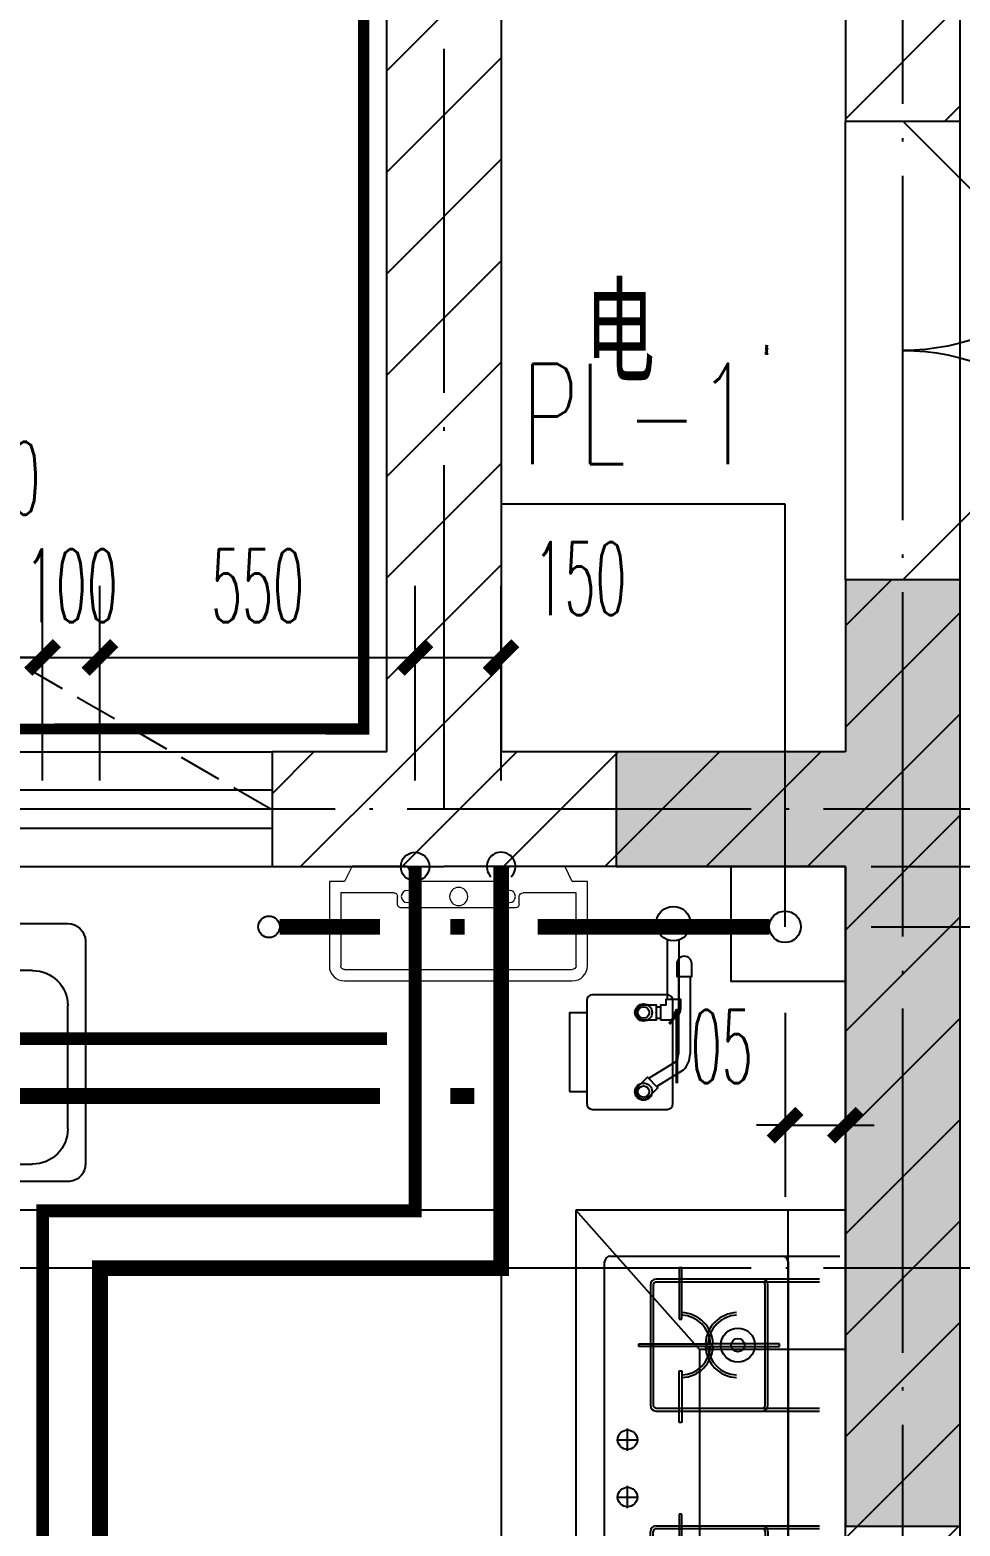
# Model space of a CAD drawing. Extents: x 27938 to 1507990, y 110129 to 923079.
# Drawn here: x 1210841 to 1212464, y 590474 to 593083 of the extents above; entities that cross this region are included whole.
import ezdxf

# ---------------------------------------------------------------- set-up
doc = ezdxf.new("R2010")
doc.units = 0
doc.header["$LTSCALE"] = 1000
doc.header["$MEASUREMENT"] = 0
doc.linetypes.add('DASH', pattern=[0.35, 0.25, -0.1])
doc.linetypes.add('DOTE', pattern=[2.4200000000000004, 2, -0.2, 0.02, -0.2])
for name, color, linetype in [('----建筑底图', 8, 'Continuous'), ('AH-FURNITURE', 1, 'Continuous'), ('COLUMN', 9, 'Continuous'), ('DIM_SYMB', 3, 'Continuous'), ('DIM_餐饮排水', 31, 'Continuous'), ('DOTE', 1, 'Continuous'), ('EQUIP_污水', 7, 'Continuous'), ('IP-bath&kitchen-JOHNSON', 4, 'Continuous'), ('LVTRY', 6, 'Continuous'), ('PIPE-不分区热给水', 5, 'RJ'), ('PIPE-不分区给水', 3, 'J'), ('PIPE-餐饮排水', 41, 'P'), ('PUB_HATCH', 8, 'Continuous'), ('PUB_TEXT', 4, 'Continuous'), ('VPIPE-不分区热给水', 5, 'Continuous'), ('VPIPE-不分区给水', 3, 'Continuous'), ('VPIPE-餐饮排水', 41, 'P'), ('WALL', 9, 'Continuous'), ('WINDOW', 4, 'Continuous'), ('WINDOW_TEXT', 7, 'Continuous'), ('建筑-排气道', 9, 'Continuous')]:
    doc.layers.add(name, color=color, linetype=linetype)
doc.layers.add('S-L主梁线', color=4, linetype='DASH', plot=False)
doc.layers.add('平面-空调预留孔', color=173, linetype='Continuous', lineweight=15)
doc.layers.add('立面-洞口示意', color=152, linetype='Continuous', lineweight=13)
doc.styles.add('_TCH_DIM_T3', font='SIMPLEX.shx', dxfattribs={"width": 0.4941176470588236, "bigfont": 'GBCBIG.shx'})
doc.styles.add('_TCH_WINDOW', font='SIMPLEX.shx', dxfattribs={"width": 0.7, "height": 3.5, "bigfont": 'GBCBIG.shx'})
doc.styles.add('_TWT_SERIAL', font='SIMPLEX', dxfattribs={"width": 0.8, "height": 3.5, "bigfont": 'HZTXT'})
doc.styles.add('DIM_FONT', font='SIMPLEX.shx', dxfattribs={"width": 0.56})
doc.styles.get("Standard").update_dxf_attribs({"font": 'gbenor.shx', "bigfont": 'gbcbig.shx'})
doc.linetypes.add('J', pattern='A,3,-0.2,["J",Standard,S=0.25,R=0,X=-0.1,Y=-0.115],-0.2', length=3.4)
doc.linetypes.add('P', pattern='A,3,-0.2,["P",Standard,S=0.25,R=0,X=-0.1,Y=-0.115],-0.2', length=3.4)
doc.linetypes.add('RJ', pattern='A,3,-0.2,["RJ",Standard,S=0.25,R=0,X=-0.1,Y=-0.115],-0.35', length=3.55)
doc.dimstyles.new('_TWT_ARCH&&50', dxfattribs={"dimtxt": 127.5, "dimasz": 50, "dimexe": 125, "dimexo": 150, "dimgap": 61.25000000000001, "dimtad": 1, "dimdec": 0, "dimzin": 0, "dimdsep": 46, "dimtxsty": '_TCH_DIM_T3', "dimblk": 'ARCHTICK', "dimcen": 0.09, "dimclrt": 7, "dimazin": 2, "dimtfac": 1, "dimtdec": 0, "dimtix": 1, "dimtmove": 2, "dimatfit": 3, "dimfxl": 1, "dimtolj": 1, "dimtzin": 0, "dimarcsym": 0})
pattern_1 = [(45, (0, 89.755675), (-88.38838300365748, 88.3883830036575), [])]

# ---------------------------------------------------------------- blocks, each defined once
blk = doc.blocks.new('rtyg7uyhg')
at = {"layer": 'LVTRY', "color": 0}
for p, q in [((194234.6213208837, 45488.79502889935), (193620.9849572473, 45488.79513816872)), ((193590.3031336021, 45458.1133254503), (193590.3030643982, 45069.47696181395)), ((194265.3030643982, 45069.47684161765), (194265.3031336021, 45458.113205254)), ((193896.3984467548, 45429.87059594441), (193857.5823896687, 45326.26016876537)), ((193925.7802168131, 45440.40881343969), (193940.0533153456, 45432.16822680717)), ((193682.3485790417, 45406.97694542356), (193887.8216881326, 45406.97690883528)), ((193875.2965560293, 45316.03289288385), (193945.6178257855, 45401.45376218002)), ((194111.8940335871, 45406.97686893496), (194173.2576699507, 45406.97685800815)), ((193620.9848935069, 45130.84059271414), (193620.9849317512, 45345.61331998683)), ((194009.6212953876, 45345.61325078298), (194009.6212571432, 45130.84052351015)), ((194050.5303480524, 45130.84051622554), (194050.5303862967, 45345.61324349836)), ((194234.6212953876, 45345.61321071758), (194234.6212571432, 45130.84048344476)), ((193857.5823896687, 45326.26016876537), (193875.2965560293, 45316.03289288385)), ((193948.2576098526, 45069.47689807355), (193682.3485189436, 45069.47694542356)), ((194173.2576098526, 45069.47685800816), (194111.893973489, 45069.47686893508)), ((193620.9848771165, 45038.79513816872), (194234.621240753, 45038.79502889935))]:
    blk.add_line(p, q, dxfattribs=at)
for centre, radius in [((193866.4394935961, 45437.65873082454), 20.45454545454545), ((193989.1667663234, 45437.6587089707), 20.45454545454545), ((194070.9849481416, 45437.65869440146), 20.45454545454545), ((193815.3030944472, 45238.22692174855), 25.56818181818182), ((194137.4621853563, 45238.2268643822), 25.56818181818182)]:
    blk.add_circle(centre, radius, dxfattribs=at)
for centre, radius, start, end in [((193620.9849517839, 45458.11331998683), 30.68181818181818, 89.99998979807194, 179.9999897972382), ((194234.6213154203, 45458.11321071746), 30.68181818181818, 359.9999897972382, 89.99998979807194), ((193915.5529409315, 45422.69466753349), 20.45454545454545, 59.99998980057491, 159.4623117970261), ((193929.8260394641, 45414.45408090108), 20.45454545454545, 320.5376677968172, 59.99998980057491), ((193682.3485681149, 45345.61330905991), 61.36363636363636, 89.99998979807194, 179.9999897972382), ((193948.2576590239, 45345.6132617099), 61.36363636363636, 359.9999897972382, 89.99998979807194), ((194111.8940226603, 45345.61323257144), 61.36363636363636, 89.99998979807194, 179.9999897972382), ((194173.2576590239, 45345.6132216445), 61.36363636363636, 359.9999897972382, 89.99998979807194), ((193682.3485298705, 45130.84058178721), 61.36363636363636, 179.9999897972382, 269.9999897980719), ((193948.2576207797, 45130.8405344372), 61.36363636363636, 269.9999897980719, 359.9999897972382), ((194111.893984416, 45130.84050529861), 61.36363636363636, 179.9999897972382, 269.9999897980719), ((194173.2576207797, 45130.84049437181), 61.36363636363636, 269.9999897980719, 359.9999897972382), ((193620.9848825799, 45069.47695635049), 30.68181818181818, 179.9999897972382, 269.9999897980719), ((194234.6212462163, 45069.47684708112), 30.68181818181818, 269.9999897980719, 359.9999897972382)]:
    blk.add_arc(centre, radius, start, end, dxfattribs=at)
at = {"layer": 'LVTRY', "color": 0, "style": 'DIM_FONT', "width": 0.8, "flags": 9}
for tag in ['XSIZE', 'YSIZE']:
    blk.add_attdef(tag, (193927.8031388824, 45487.7665121054), '', height=0.5, rotation=89.99998979807198, dxfattribs=at)
blk = doc.blocks.new('A$C60D053AF')
at = {"layer": 'AH-FURNITURE', "color": 0}
for p, q in [((192.50000075961, -70.99998518347275), (327.5735938884318, -70.99998518347275)), ((232.5000007597264, -89.99999966996256), (128.2842720070621, -89.99999966996256)), ((192.50000075961, -90.99998518347275), (327.5735938884318, -90.99998518347275)), ((341.7157295121578, -96.85784955974668), (370.0190303710988, -143.1611504186876)), ((355.8578651358839, -82.71571393602062), (384.1611659948248, -129.0190147949615)), ((232.5000007597264, -109.9999996698461), (128.2842720075278, -109.9999996699626)), ((245.0000007597264, -129.4999851834727), (245.0000007597264, -122.4999996698461)), ((265.0000007597264, -129.4999851834727), (265.0000007597264, -122.4999996698461)), ((255.0000007597264, -280.9999851834727), (255.0000007597264, -250.9999851834727)), ((393.0000007597264, -280.9999851834727), (393.0000007597264, -250.9999851834727)), ((255.0000007597264, -280.9999851834727), (393.0000007597264, -280.9999851834727))]:
    blk.add_line(p, q, dxfattribs=at)
for points in [[(170.00000075961, -67.99998518347275, 1), (170.00000075961, -93.99998518358916), (192.50000075961, -93.99998518347275), (192.50000075961, -67.99998518347275)], [(234.0000007597264, -250.9999851834727), (414.0000007597264, -250.9999851834727, 0.4142135623730951), (424.0000007597264, -240.9999851834727), (424.0000007597264, -110.9999851834727, 0.4142135623730951), (414.0000007597264, -100.9999851834727), (234.0000007597264, -100.9999851834727, 0.4142135623730951), (224.0000007597264, -110.9999851834727), (224.0000007597264, -240.9999851834727, 0.4142135623730951)], [(268.0000007597264, -122.4999996698461), (268.0000007597264, -106.9999996698461, 0.4142135623724265), (248.0000007597264, -86.99999966984615), (232.5000007597264, -86.99999966984615), (232.50000075961, -112.9999996698461), (242.0000007597264, -112.9999996698461), (242.0000007597264, -122.4999996698461)], [(242.0000007597264, -151.9999851834727, 1), (268.0000007597264, -151.9999851834727), (268.0000007597264, -129.4999851834727), (242.0000007597264, -129.4999851834727)], [(383.8076126043452, -161.1923733388539, 1), (402.192388915224, -142.8075970279751), (386.2824863384012, -126.8976944513852), (367.8977100276388, -145.282470762264)]]:
    blk.add_lwpolyline(points, format="xyb", close=True, dxfattribs=at)
for centre, radius in [((100.0000007598428, -99.99999967066105), 30), ((255.0000007597264, -151.9999851834727), 15), ((255.0000007597264, -151.9999851834727), 10), ((393.0000007597264, -151.9999851834727), 15), ((393.0000007597264, -151.9999851834727), 10)]:
    blk.add_circle(centre, radius, dxfattribs=at)
for radius in [40, 20]:
    blk.add_arc((327.5735938884318, -110.9999851834727), radius, 45, 90, dxfattribs=at)
blk = doc.blocks.new('A-Kitchen-7')
at = {"layer": 'LVTRY', "color": 0}
for p, q in [((-518.6581278588565, 779.725278688129), (-7.244008776673581, 834.3051076843403)), ((-7.244008776673581, 834.3051076843403), (-3.585880917788018, 810.5855355854728)), ((-3.585880917788018, 810.5855355854728), (-515, 756.005706589378)), ((-29.12075551546877, 766.9560861630598), (-35.20590834700852, 806.4126680237241)), ((-515, 756.005706589378), (-518.6581278588565, 779.725278688129)), ((515, 756.005706589378), (-515, 756.005706589378)), ((-515, 756.005706589378), (-515, 40)), ((-485.6368437646597, 760.5342107040924), (-484.9384396369278, 756.005706589378)), ((-29.12075551543967, 766.9560861630598), (-112.0975807690556, 756.005706589378)), ((515, 780), (-5.820766091346741e-11, 780)), ((0, 756.005706589378), (-5.820766091346741e-11, 780)), ((515, 756.005706589378), (515, 780)), ((515, 40), (515, 756.005706589378)), ((-515, 40), (515, 40))]:
    blk.add_line(p, q, dxfattribs=at)
blk.add_lwpolyline([(-468.9430810984049, 40), (-468.9430810984049, 0), (468.9430810984049, 0), (468.9430810984632, 40)], close=True, dxfattribs=at)
blk = doc.blocks.new('*U41')
h = blk.add_hatch(color=0)
h.set_gradient(color1=(0, 0, 255), rotation=180, tint=1)
h.paths.add_polyline_path([(3.524958103184869e-15, -2.819966482547906e-15), (-6.350000000000009, -6.349999999999992), (-6.350000000000001, -2.159000000000014), (-15, -2.158999999999999), (-14.99999999999999, 2.159000000000044), (-6.349999999999993, 2.159000000000029), (-6.349999999999985, 6.350000000000009)])
at = {"color": 0, "linetype": 'Continuous'}
blk.add_lwpolyline([(3.524958103184869e-15, -2.819966482547906e-15), (-6.350000000000009, -6.349999999999992), (-6.350000000000001, -2.159000000000014), (-15, -2.158999999999999), (-14.99999999999999, 2.159000000000044), (-6.349999999999993, 2.159000000000029), (-6.349999999999985, 6.350000000000009)], close=True, dxfattribs=at)
blk = doc.blocks.new('sgrsefv')
at = {"layer": 'PUB_HATCH'}
blk.add_hatch(color=0, dxfattribs=at).paths.add_polyline_path([(1112933.294422049, 840916.328306399), (1112933.294422049, 840646.328306399), (1113073.294422049, 840646.328306399), (1113073.294422049, 840661.328306399), (1112968.294422049, 840661.328306399), (1112948.294422049, 840681.328306399), (1112948.294422049, 840881.328306399), (1112968.294422049, 840901.328306399), (1113288.294422049, 840901.328306399), (1113308.294422049, 840881.328306399), (1113308.294422049, 840681.328306399), (1113288.294422049, 840661.328306399), (1113183.294422049, 840661.328306399), (1113183.294422049, 840646.328306399), (1113323.294422049, 840646.328306399), (1113323.294422049, 840916.328306399)])
at = {"layer": 'LVTRY', "color": 0}
for p, q in [((1113073.294422049, 840661.328306399), (1113073.294422049, 840646.328306399)), ((1113183.294422049, 840661.328306399), (1113183.294422049, 840646.328306399))]:
    blk.add_line(p, q, dxfattribs=at)
for points in [[(1112918.294422049, 840931.328306399), (1113338.294422049, 840931.328306399), (1113338.294422049, 840631.328306399), (1112918.294422049, 840631.328306399)], [(1112933.294422049, 840916.328306399), (1113323.294422049, 840916.328306399), (1113323.294422049, 840646.328306399), (1112933.294422049, 840646.328306399)], [(1113288.294422049, 840661.328306399), (1112968.294422049, 840661.328306399), (1112948.294422049, 840681.328306399), (1112948.294422049, 840881.328306399), (1112968.294422049, 840901.328306399), (1113288.294422049, 840901.328306399), (1113308.294422049, 840881.328306399), (1113308.294422049, 840681.328306399), (1113288.294422049, 840661.328306399)]]:
    blk.add_lwpolyline(points, close=True, dxfattribs=at)
at = {"layer": '立面-洞口示意', "color": 0}
blk.add_lwpolyline([(1112918.294422049, 840931.328306399), (1113181.846359163, 840837.3789231421), (1113338.294422049, 840631.328306399)], dxfattribs=at)
at = {"layer": '建筑-排气道', "color": 8, "xscale": -5, "yscale": 5, "zscale": 5, "rotation": 270}
blk.add_blockref('*U41', (1113118.391369574, 840599.0160356248), dxfattribs=at)
blk = doc.blocks.new('FRSDFDGDGDRGDR')
at = {"layer": '平面-空调预留孔', "color": 0}
for p, q in [((699612.3179923807, 775043.9561356568), (699612.3179923807, 775441.1561356868)), ((699618.9179923869, 775447.756135683), (699746.3179923192, 775447.756135683)), ((699746.3179923192, 775447.756135683), (699746.3179923192, 775355.3561357355)), ((699719.9179922946, 775342.156135743), (699719.9179922946, 775142.9561356006)), ((699726.5179923008, 775348.7561357393), (699739.7179923131, 775348.7561357393)), ((699726.5179923008, 775136.3561356043), (699739.7179923131, 775136.3561356043)), ((699746.3179923192, 775129.7561356081), (699746.3179923192, 775037.3561356605)), ((699746.3179923192, 775037.3561356605), (699618.9179923869, 775037.3561356605))]:
    blk.add_line(p, q, dxfattribs=at)
blk.add_lwpolyline([(699766.1179923377, 775166.7161355871), (699792.5179923623, 775153.5161355946), (699792.5179923623, 775057.1561356493), (699766.1179923377, 775043.9561356568), (699766.1179923377, 775017.5561356718), (699618.9179923869, 775017.5561356718, -0.4142135623730951), (699592.5179923623, 775043.9561356568), (699592.5179923623, 775441.1561356868, -0.4142135623730951), (699618.9179923869, 775467.5561356718), (699766.1179923377, 775467.5561356718), (699766.1179923377, 775441.1561356868), (699792.5179923623, 775427.9561356943), (699792.5179923623, 775331.596135749), (699766.1179923377, 775318.3961357565)], format="xyb", close=True, dxfattribs=at)
for centre, radius in [((699739.7179923131, 775331.596135749), 10.55999999400228), ((699739.7179923131, 775243.1561357992), 15.83999999100342), ((699739.7179923131, 775153.5161355946), 10.55999999400228)]:
    blk.add_circle(centre, radius, dxfattribs=at)
for centre, radius, start, end in [((699618.917992382, 775441.1561356819), 6.600000001199078, 89.99999995997936, 179.9999999533093), ((699726.5179922959, 775342.1561357381), 6.600000001199078, 89.99999995997936, 179.9999999533093), ((699739.717992318, 775355.3561357405), 6.600000001206354, 269.9999999599793, 359.9999999533093), ((699726.5179922959, 775142.9561356056), 6.600000001199078, 180.0000000400206, 270.0000000533608), ((699739.717992318, 775129.7561356032), 6.600000001206354, 4.002063966804346e-08, 90.00000005336085), ((699618.917992382, 775043.9561356618), 6.600000001199078, 180.0000000400206, 270.0000000533608)]:
    blk.add_arc(centre, radius, start, end, dxfattribs=at)
blk = doc.blocks.new('GDGDRGDRGRD')
at = {"layer": 'LVTRY', "color": 0}
for p, q in [((430080.5498987493, 371515.3769317719), (429864.6097976839, 371758.3326651105)), ((430334.8192843065, 371758.3326651105), (429864.6097976839, 371758.3326651105)), ((429864.6097976839, 371758.3326651105), (429864.6097976839, 370858.3326651105)), ((430234.8192843063, 370858.3326651105), (430234.8192843063, 371758.3326651105)), ((429924.8192843065, 371678.3326651105), (430324.8192843065, 371678.3326651106)), ((429914.8192843065, 370948.3326651105), (429914.8192843065, 371668.3326651105)), ((430045.069284306, 371658.3326651107), (430045.069284306, 371568.3326651106)), ((430049.569284306, 371658.3326651107), (430045.069284306, 371658.3326651107)), ((430049.569284306, 371568.3326651106), (430049.569284306, 371658.3326651107)), ((430234.8192843063, 371668.3326651106), (430234.819284306, 370948.3326651105)), ((429994.8192843065, 371628.3326651106), (429994.8192843065, 371418.3326651106)), ((429999.8192843065, 371628.3326651106), (429999.8192843065, 371418.3326651106)), ((430289.8192843065, 371638.3326651107), (430004.8192843065, 371638.3326651106)), ((430289.8192843065, 371633.3326651107), (430004.8192843065, 371633.3326651106)), ((430194.8192843063, 371418.3326651106), (430194.8192843063, 371628.3326651107)), ((430199.8192843063, 371418.3326651106), (430199.8192843063, 371628.3326651107)), ((430045.069284306, 371568.3326651106), (430049.569284306, 371568.3326651106)), ((429974.8192843067, 371525.5826651108), (430102.3192843067, 371525.5826651108)), ((429974.8192843067, 371521.0826651108), (429974.8192843067, 371525.5826651108)), ((430102.3192843067, 371521.0826651108), (429974.8192843067, 371521.0826651108)), ((430219.819284306, 371525.5826651108), (430092.319284306, 371525.5826651108)), ((430092.319284306, 371525.5826651108), (430092.319284306, 371521.0826651108)), ((430092.319284306, 371521.0826651108), (430219.819284306, 371521.0826651108)), ((430102.3192843067, 371525.5826651108), (430102.3192843067, 371521.0826651108)), ((430219.819284306, 371521.0826651108), (430219.819284306, 371525.5826651108)), ((430334.8192843065, 371515.3769317719), (430080.5498987493, 371515.3769317719)), ((430080.5498987493, 371515.3769317719), (430080.5498987493, 371100.2783888946)), ((430234.8192843063, 371100.2783888946), (430234.8192843063, 371515.3769317719)), ((430045.069284306, 371388.3326651105), (430045.069284306, 371478.3326651106)), ((430045.069284306, 371478.3326651106), (430049.569284306, 371478.3326651106)), ((430049.569284306, 371478.3326651106), (430049.569284306, 371388.3326651105)), ((430004.8192843065, 371413.3326651106), (430289.8192843065, 371413.3326651106)), ((430004.8192843065, 371408.3326651106), (430289.8192843065, 371408.3326651106)), ((430049.569284306, 371388.3326651105), (430045.069284306, 371388.3326651105)), ((429954.8192843065, 371338.9358614974), (429954.8192843065, 371377.7294687249)), ((429935.4224806934, 371358.3326651105), (429974.2160879209, 371358.3326651105)), ((429935.4224806934, 371258.3326651105), (429974.2160879209, 371258.3326651105)), ((429954.8192843065, 371238.9358614974), (429954.8192843065, 371277.7294687249)), ((430004.8192843065, 371208.3326651105), (430289.8192843065, 371208.3326651105)), ((430045.069284306, 371228.3326651105), (430045.069284306, 371138.3326651105)), ((430049.569284306, 371228.3326651105), (430045.069284306, 371228.3326651105)), ((430049.569284306, 371138.3326651105), (430049.569284306, 371228.3326651105)), ((429994.8192843065, 370988.3326651105), (429994.8192843065, 371198.3326651105)), ((429999.8192843065, 370988.3326651105), (429999.8192843065, 371198.3326651105)), ((430004.8192843065, 371203.3326651105), (430289.8192843065, 371203.3326651105)), ((430194.8192843063, 371198.3326651105), (430194.8192843063, 370988.3326651104)), ((430199.8192843063, 371198.3326651105), (430199.8192843063, 370988.3326651104)), ((430045.069284306, 371138.3326651105), (430049.569284306, 371138.3326651105)), ((429864.6097976839, 370858.3326651105), (430080.5498987493, 371100.2783888946)), ((430080.5498987493, 371100.2783888946), (430334.8192843065, 371100.2783888946)), ((430102.3192843067, 371095.5826651102), (429974.8192843067, 371095.5826651102)), ((429974.8192843067, 371095.5826651102), (429974.8192843067, 371091.0826651102)), ((429974.8192843067, 371091.0826651102), (430102.3192843067, 371091.0826651102)), ((430092.319284306, 371091.0826651102), (430092.319284306, 371095.5826651102)), ((430092.319284306, 371095.5826651102), (430219.819284306, 371095.5826651102)), ((430219.819284306, 371091.0826651102), (430092.319284306, 371091.0826651102)), ((430102.3192843067, 371091.0826651102), (430102.3192843067, 371095.5826651102)), ((430219.819284306, 371095.5826651102), (430219.819284306, 371091.0826651102)), ((430045.069284306, 370958.3326651105), (430045.069284306, 371048.3326651105)), ((430045.069284306, 371048.3326651105), (430049.569284306, 371048.3326651105)), ((430049.569284306, 371048.3326651105), (430049.569284306, 370958.3326651105)), ((430289.8192843065, 370983.3326651104), (430004.8192843065, 370983.3326651105)), ((430289.8192843065, 370978.3326651104), (430004.8192843065, 370978.3326651105)), ((430049.569284306, 370958.3326651105), (430045.069284306, 370958.3326651105)), ((430324.8192843063, 370938.3326651105), (429924.8192843065, 370938.3326651105)), ((429864.6097976839, 370858.3326651105), (430334.8192843065, 370858.3326651105))]:
    blk.add_line(p, q, dxfattribs=at)
blk.add_lwpolyline([(429608.8200653884, 370758.3318186465), (429734.819284306, 370758.3318186465), (429734.8192843065, 371758.3324083135), (427634.8193110233, 371758.3326651104)], dxfattribs=at)
for centre, radius in [((430147.3192843065, 371523.3326651106), 29.7), ((430147.3192843065, 371523.3326651106), 11.7), ((429954.8192843065, 371358.3326651105), 16.99680361435897), ((429954.8192843065, 371258.3326651105), 16.99680361435897), ((430147.3192843065, 371093.3326651105), 29.7), ((430147.3192843065, 371093.3326651105), 11.7)]:
    blk.add_circle(centre, radius, dxfattribs=at)
for centre, radius, start, end in [((429924.8192843065, 371668.3326651105), 10, 90, 180), ((430224.8192843063, 371668.3326651106), 10, 0, 90), ((430004.8192843065, 371628.3326651106), 10, 90, 180), ((430004.8192843065, 371628.3326651106), 5, 90, 180), ((430189.8192843063, 371628.3326651107), 10, 0, 90), ((430189.8192843063, 371628.3326651107), 5, 0, 90), ((430047.3192843063, 371523.3326651106), 56.7, 2.274239184178576, 87.72576081585424), ((430047.3192843063, 371523.3326651106), 52.2, 2.470411041650347, 87.52958895835897), ((430147.3192843065, 371523.3326651106), 56.7, 92.27423918414576, 177.7257608158206), ((430147.3192843065, 371523.3326651106), 52.2, 92.47041104164106, 177.5295889583496), ((430047.3192843063, 371523.3326651106), 56.7, 272.2742391841458, 357.7257608158206), ((430047.3192843063, 371523.3326651106), 52.2, 272.4704110416411, 357.5295889583505), ((430147.3192843065, 371523.3326651106), 56.7, 182.2742391841786, 267.7257608158542), ((430147.3192843065, 371523.3326651106), 52.2, 182.4704110416495, 267.5295889583589), ((430004.8192843065, 371418.3326651106), 10, 180, 270), ((430004.8192843065, 371418.3326651106), 5, 180, 270), ((430189.8192843063, 371418.3326651106), 5, 270, 0), ((430189.8192843063, 371418.3326651106), 10, 270, 0), ((430004.8192843065, 371198.3326651105), 10, 90, 180), ((430189.8192843063, 371198.3326651105), 10, 0, 90), ((430004.8192843065, 371198.3326651105), 5, 90, 180), ((430189.8192843063, 371198.3326651105), 5, 0, 90), ((430047.3192843063, 371093.3326651105), 56.7, 2.274239184178576, 87.72576081585424), ((430047.3192843063, 371093.3326651105), 52.2, 2.470411041650347, 87.52958895835897), ((430147.3192843065, 371093.3326651105), 56.7, 92.27423918414576, 177.7257608158206), ((430147.3192843065, 371093.3326651105), 52.2, 92.47041104164106, 177.5295889583496), ((430047.3192843063, 371093.3326651105), 56.7, 272.2742391841458, 357.7257608158206), ((430047.3192843063, 371093.3326651105), 52.2, 272.4704110416411, 357.5295889583505), ((430147.3192843065, 371093.3326651105), 56.7, 182.2742391841786, 267.7257608158542), ((430147.3192843065, 371093.3326651105), 52.2, 182.4704110416495, 267.5295889583589), ((430004.8192843065, 370988.3326651105), 10, 180, 270), ((430004.8192843065, 370988.3326651105), 5, 180, 270), ((430189.8192843063, 370988.3326651104), 5, 270, 0), ((430189.8192843063, 370988.3326651104), 10, 270, 0), ((429924.8192843065, 370948.3326651105), 10, 180, 270), ((430224.819284306, 370948.3326651105), 10, 270, 0)]:
    blk.add_arc(centre, radius, start, end, dxfattribs=at)
at = {"color": 8, "xscale": -1, "rotation": 270}
blk.add_blockref('FRSDFDGDGDRGDR', (-345582.7355588751, -327434.1861710575), dxfattribs=at)
at = {"color": 8}
for name, p, rotation in [('A$C60D053AF', (430134.8190180612, 372358.3312170932), 270), ('sgrsefv', (1543253.11384424, 1211089.928272285), 180)]:
    blk.add_blockref(name, p, dxfattribs=dict(at, rotation=rotation))
at = {"color": 8, "xscale": -1}
blk.add_blockref('rtyg7uyhg', (622599.6224451121, 326769.5373516738), dxfattribs=at)
at = {"layer": 'LVTRY', "color": 8, "extrusion": (0, 0, -1), "xscale": -0.7999999999883585, "yscale": 0.7999999999883585, "zscale": -0.7999999999883585}
blk.add_blockref('A-Kitchen-7', (-429196.8200653944, 370158.6015610829), dxfattribs=at)
blk = doc.blocks.new('GFDGFSDFGD')
at = {"layer": 'PUB_HATCH'}
blk.add_hatch(color=256, dxfattribs=at).paths.add_polyline_path([(431616.5784086126, 374623.7242225614), (431616.5784086351, 373473.7248242751), (431816.5784082889, 373473.7248242749), (431816.5784085724, 375123.7248243011), (431616.5784088663, 375123.7248243011), (431616.5784092962, 374823.7242225614), (431216.5784092962, 374823.7242225614), (431216.5784092962, 374623.7242225614)])
at = {"layer": 'COLUMN', "color": 6}
for p, q in [((431816.5784085724, 375123.7248243011), (431616.5784088663, 375123.7248243011)), ((431616.5784088663, 375123.7248243011), (431616.5784092962, 374823.7242225614)), ((431816.5784082889, 373473.7248242749), (431816.5784085724, 375123.7248243011)), ((431616.5784092962, 374823.7242225614), (431216.5784092962, 374823.7242225614)), ((431216.5784092962, 374823.7242225614), (431216.5784092962, 374623.7242225614)), ((431216.5784092962, 374623.7242225614), (431616.5784086126, 374623.7242225614)), ((431616.5784086126, 374623.7242225614), (431616.5784086351, 373473.7248242751)), ((431616.5784086351, 373473.7248242751), (431816.5784082889, 373473.7248242749))]:
    blk.add_line(p, q, dxfattribs=at)
blk = doc.blocks.new('$WINLIB2D$00000001')
at = {"color": 0}
for points in [[(-0.4999999999999964, 0.5000000000000142), (-0.4999999999999964, -0.4999999999999858)], [(-0.4999999999999964, 0.5000000000000142), (0.5000000000000036, 0.5000000000000142)], [(0.5000000000000036, -0.4999999999999858), (0.5000000000000036, 0.5000000000000142)], [(0.5000000000000036, 0.1666666666666714), (-0.4999999999999964, 0.1666666666666714)], [(0.5000000000000036, -0.1666666666666572), (-0.4999999999999964, -0.1666666666666572)], [(-0.4999999999999964, -0.4999999999999858), (0.5000000000000036, -0.4999999999999858)]]:
    blk.add_lwpolyline(points, dxfattribs=at)
blk = doc.blocks.new('$DorLib2D$00000116')
at = {"color": 0}
for p, q in [((-0.4999999999999929, 7.105427357601002e-15), (-0.146446609406766, 0.353553390593234)), ((0.5000000000000071, 7.105427357601002e-15), (0.1464466094067731, 0.353553390593234))]:
    blk.add_line(p, q, dxfattribs=at)
for centre, radius, start, end in [((-0.4999999999984652, 4.831690603168681e-13), 0.4999999999984674, 0, 45), ((0.4999999999977511, 9.059419880941277e-13), 0.4999999999976598, 135, 180)]:
    blk.add_arc(centre, radius, start, end, dxfattribs=at)
blk = doc.blocks.new('A$C149A4CC3')
at = {"layer": 'PUB_HATCH'}
h = blk.add_hatch(dxfattribs=at)
h.set_pattern_fill('普通砖', color=256, scale=50, style=0)
h.set_pattern_definition(pattern_1)
h.paths.add_polyline_path([(-14699.99898386943, -14776.75101450043), (-14599.99898389608, -14710.08434782466), (-14599.99898514828, -13260.08434790958), (-14799.99898532101, -13060.0843479096), (-14799.99898389609, -14710.0843478351)])
h = blk.add_hatch(dxfattribs=at)
h.set_pattern_fill('普通砖', color=256, scale=50, style=0)
h.set_pattern_definition(pattern_1)
h.paths.add_polyline_path([(-13999.99999967568, -13260.08434790958), (-13999.99999973521, -13610.08343907446), (-13799.99999973522, -13610.08343910848), (-13799.99999967569, -13260.08434790961), (-13899.99999967001, -13193.41768124293)])
h = blk.add_hatch(dxfattribs=at)
h.set_pattern_fill('普通砖', color=256, scale=50, style=0)
h.set_pattern_definition(pattern_1)
h.paths.add_polyline_path([(-13799.99999993935, -14810.08434772394), (-13799.9999998713, -14410.08343910848), (-13999.9999998713, -14410.08343907446), (-13999.99999992233, -14710.08434772378), (-13933.33333327268, -14810.08434772384)])
h = blk.add_hatch(dxfattribs=at)
h.set_pattern_fill('普通砖', color=256, scale=50, style=0)
h.set_pattern_definition(pattern_1)
h.paths.add_polyline_path([(-14799.99898389609, -14710.0843478351), (-14999.99898376979, -14710.0843478223), (-14999.99898378259, -14910.08434782229), (-14699.99898381613, -14910.0843478415), (-14699.99898386169, -14776.75101450042)])
h = blk.add_hatch(dxfattribs=at)
h.set_pattern_fill('普通砖', color=256, scale=50, style=0)
h.set_pattern_definition(pattern_1)
h.paths.add_polyline_path([(-13933.33333327268, -14810.08434772384), (-13999.99999992233, -14710.08434772378), (-14599.99898389608, -14710.08434782466), (-14699.99898386943, -14776.75101450042), (-14699.99898379291, -14910.0843478415), (-13999.99999995636, -14910.0843477238)])
h = blk.add_hatch(dxfattribs=at)
h.set_pattern_fill('普通砖', color=256, scale=50, style=0)
h.set_pattern_definition(pattern_1)
h.paths.add_polyline_path([(-13933.33333368097, -17210.08431370178), (-13800.00000034762, -17210.08430394328), (-13799.99999993935, -14810.08434772394), (-13933.33333327268, -14810.08434772384), (-13999.99999995636, -14910.0843477238), (-14000.0000003306, -17110.084318581)])
at = {"color": 8, "linetype": 'DASH', "ltscale": 0.8, "const_width": 20}
blk.add_lwpolyline([(-14839.99898536177, -13020.08434792334), (-14839.99898393685, -14670.08434783138), (-16940.00000092911, -14670.08434769692), (-16940.00000091607, -15470.08435546752), (-18640.00000035611, -15470.08435546275), (-18640.00000048906, -16470.08435553045), (-20160.00000045518, -16470.08435557876), (-20160.00000047975, -15470.08435566269), (-23339.99999742268, -15470.08435546857), (-23339.99999803479, -16470.08435543819), (-25139.99999982852, -16470.08435532777), (-25139.9999996688, -24650.08435557463), (-22160.00000056915, -24650.08435531799), (-22160.0000005943, -24050.08434774348), (-15839.99961122498, -24050.08434784733), (-15839.98793711653, -25250.09283952595), (-15090.00000029581, -25250.08478523022), (-15090.0000002716, -25850.08435492183), (-9908.973917921423, -25850.08435449965)], dxfattribs=at)
at = {"layer": 'DOTE', "color": 169, "linetype": 'DOTE', "ltscale": 0.3}
for p, q in [((-13900.00000027986, -17209.81408771127), (-13900.00000027998, -11458.04734790955)), ((-14700.00000027986, -14810.08434770699), (-14700.00000027998, -13160.08434790961)), ((25039.89799962282, -14810.08434770699), (-25818.76699962281, -14810.08434770699)), ((25039.89799962282, -15610.08435363509), (-25818.76699962281, -15610.08435363503))]:
    blk.add_line(p, q, dxfattribs=at)
at = {"layer": 'IP-bath&kitchen-JOHNSON', "color": 8}
blk.add_lwpolyline([(-14200.00028571649, -14910.08375284419), (-14200.00028571056, -15110.08375292056), (-14000.00028570218, -15110.08375292056)], dxfattribs=at)
at = {"layer": 'WALL', "color": 8}
for p, q in [((-14799.99898389609, -14710.0843478351), (-14799.99898532101, -13060.0843479096)), ((-14599.99898389608, -14710.08434782466), (-14599.99898514828, -13260.08434790958)), ((-13999.99999967568, -13260.08434790958), (-13999.99999973521, -13610.08343907446)), ((-13799.99999973522, -13610.08343910848), (-13799.99999967569, -13260.08434790961)), ((-13999.99999973521, -13610.08343907446), (-13799.99999973522, -13610.08343910848)), ((-13799.9999998713, -14410.08343910848), (-13999.9999998713, -14410.08343907446)), ((-13999.9999998713, -14410.08343907446), (-13999.99999992233, -14710.08434772378)), ((-13799.99999993935, -14810.08434772394), (-13799.9999998713, -14410.08343910848)), ((-14799.99898389609, -14710.0843478351), (-14999.99898376979, -14710.0843478223)), ((-14999.99898376979, -14710.0843478223), (-14999.99898378259, -14910.08434782229)), ((-13999.99999992233, -14710.08434772378), (-14599.99898389608, -14710.08434782466)), ((-13800.00000034762, -17210.08430394328), (-13799.99999993935, -14810.08434772394)), ((-14999.99898378259, -14910.08434782229), (-14699.99898381613, -14910.0843478415)), ((-13999.99999995636, -14910.0843477238), (-14699.99898379291, -14910.0843478415)), ((-14000.0000003306, -17110.084318581), (-13999.99999995636, -14910.0843477238))]:
    blk.add_line(p, q, dxfattribs=at)
at = {"layer": 'WINDOW', "color": 8}
for p, q in [((-13999.9999998713, -14410.08343907447), (-13999.99999973522, -13610.08343907447)), ((-13799.9999998713, -14410.08343910849), (-13799.99999973522, -13610.08343910849))]:
    blk.add_line(p, q, dxfattribs=at)
at = {"layer": 'WINDOW', "color": 8, "linetype": 'DASH', "ltscale": 0.3}
blk.add_lwpolyline([(-15001.85220899817, -14810.0843477805), (-15521.46764069831, -14510.08415361476, 0.1316523369510079), (-15601.85220894858, -14810.08382542705)], format="xyb", dxfattribs=at)
at = {"color": 8}
for name, p in [('GFDGFSDFGD', (-445616.5786988664, -389533.8091794208)), ('GDGDRGDRGRD', (-444334.8214379834, -387267.8157525597))]:
    blk.add_blockref(name, p, dxfattribs=at)
at = {"layer": 'WINDOW', "color": 8}
ref = blk.add_blockref('$DorLib2D$00000116', (-13899.99999980326, -14010.08343909148), dxfattribs=dict(at, xscale=800, yscale=-800, zscale=800, rotation=89.99999999025357))
ref.add_attrib('A', 'BFM0818', (-14135.37499913302, -14016.73343929426), dxfattribs={"layer": 'WINDOW_TEXT', "color": 8, "ltscale": 0.5, "height": 4.25, "rotation": 89.99999999025357, "style": '_TCH_WINDOW', "width": 0.4941176470588236})
ref = blk.add_blockref('$WINLIB2D$00000001', (-15599.9989837762, -14810.08434778388), dxfattribs=dict(at, xscale=-1200, yscale=200, zscale=-1200, rotation=179.9999999963314))
ref.add_attrib('A', 'C1214', (-15567.56292420148, -14574.70987000469), dxfattribs={"layer": 'WINDOW_TEXT', "color": 8, "ltscale": 0.5, "height": 4.25, "rotation": 359.9999999963314, "style": '_TCH_WINDOW', "width": 0.4941176470588236})
at = {"layer": 'PUB_TEXT', "color": 8}
blk.add_text('电', height=168.7943262411347, dxfattribs=at).set_placement((-14453.75423317868, -14065.32142667705))
blk = doc.blocks.new('A$C63B2058D')
at = {"layer": 'S-L主梁线', "color": 0, "linetype": 'ByBlock', "lineweight": 18}
for p, q in [((-1150.317821173405, 7749.882549357659), (-1150.135223389661, 6100.000730955915)), ((-1150.135223389661, 6100.000730955915), (-2650.084361576242, 6100.000377405144))]:
    blk.add_line(p, q, dxfattribs=at)
at = {"layer": 'S-L主梁线', "color": 0, "linetype": 'DASH', "lineweight": 18}
for p, q in [((-950.1352221535053, 6100.000628887268), (-950.2956881859573, 7549.908640111913)), ((-349.9999390458106, 7549.986947397876), (-349.9999904357246, 6349.999985824921)), ((-749.9999269745313, 6100.000377405086), (-950.1352221535053, 6100.000628887268)), ((-2650.084411003161, 5900.000377405086), (-749.9999947268516, 5900.000825271243))]:
    blk.add_line(p, q, dxfattribs=at)
blk = doc.blocks.new('_ArchTick')
at = {"color": 0, "linetype": 'ByBlock', "const_width": 0.4}
blk.add_lwpolyline([(-0.5, -0.5), (0.5, 0.5)], dxfattribs=at)
blk = doc.blocks.new('*D428')
at = {"layer": 'Defpoints', "color": 0}
for p in [(1211663.125841206, 591988.6840000001), (1211513.125841206, 591623.9756636901), (1211663.125841206, 591623.9756636901)]:
    blk.add_point(p, dxfattribs=at)
at = {"layer": 'DIM_SYMB', "color": 0, "lineweight": -2}
for p, q in [((1211513.125841206, 591773.9756636901), (1211513.125841206, 592113.6840000001)), ((1211663.125841206, 591773.9756636901), (1211663.125841206, 592113.6840000001)), ((1211513.125841206, 591988.6840000001), (1211663.125841206, 591988.6840000001))]:
    blk.add_line(p, q, dxfattribs=at)
at = {"layer": 'DIM_SYMB', "color": 0, "lineweight": -2, "xscale": 50, "yscale": 50, "zscale": 50, "rotation": 180}
blk.add_blockref('_ArchTick', (1211513.125841206, 591988.6840000001), dxfattribs=at)
at = {"layer": 'DIM_SYMB', "color": 0, "lineweight": -2, "xscale": 50, "yscale": 50, "zscale": 50}
blk.add_blockref('_ArchTick', (1211663.125841206, 591988.6840000001), dxfattribs=at)
at = {"layer": 'DIM_SYMB', "color": 7, "insert": (1211800.625841206, 592126.1840000001), "char_height": 127.5, "attachment_point": 5, "style": '_TCH_DIM_T3'}
blk.add_mtext('\\A1;150', dxfattribs=at)
blk = doc.blocks.new('*D429')
at = {"layer": 'Defpoints', "color": 0}
for p in [(1211513.125841206, 591988.6840000001), (1210963.607509463, 591623.9756636901), (1211513.125841206, 591623.9756636901)]:
    blk.add_point(p, dxfattribs=at)
at = {"layer": 'DIM_SYMB', "color": 0, "lineweight": -2}
for p, q in [((1210963.607509463, 591773.9756636901), (1210963.607509463, 592113.6840000001)), ((1211513.125841206, 591773.9756636901), (1211513.125841206, 592113.6840000001)), ((1210963.607509463, 591988.6840000001), (1211513.125841206, 591988.6840000001))]:
    blk.add_line(p, q, dxfattribs=at)
at = {"layer": 'DIM_SYMB', "color": 0, "lineweight": -2, "xscale": 50, "yscale": 50, "zscale": 50, "rotation": 180}
blk.add_blockref('_ArchTick', (1210963.607509463, 591988.6840000001), dxfattribs=at)
at = {"layer": 'DIM_SYMB', "color": 0, "lineweight": -2, "xscale": 50, "yscale": 50, "zscale": 50}
blk.add_blockref('_ArchTick', (1211513.125841206, 591988.6840000001), dxfattribs=at)
at = {"layer": 'DIM_SYMB', "color": 7, "insert": (1211238.366675334, 592113.6840000001), "char_height": 127.5, "attachment_point": 5, "style": '_TCH_DIM_T3'}
blk.add_mtext('\\A1;550', dxfattribs=at)
blk = doc.blocks.new('*D430')
at = {"layer": 'Defpoints', "color": 0}
for p in [(1210963.607509463, 591988.6840000001), (1210863.607528424, 591623.9756636901), (1210963.607509463, 591623.9756636901)]:
    blk.add_point(p, dxfattribs=at)
at = {"layer": 'DIM_SYMB', "color": 0, "lineweight": -2}
for p, q in [((1210863.607528424, 591773.9756636901), (1210863.607528424, 592113.6840000001)), ((1210963.607509463, 591773.9756636901), (1210963.607509463, 592113.6840000001)), ((1210863.607528424, 591988.6840000001), (1210813.607528424, 591988.6840000001)), ((1210863.607528424, 591988.6840000001), (1210963.607509463, 591988.6840000001)), ((1210963.607509463, 591988.6840000001), (1211013.607509463, 591988.6840000001))]:
    blk.add_line(p, q, dxfattribs=at)
at = {"layer": 'DIM_SYMB', "color": 0, "lineweight": -2, "xscale": 50, "yscale": 50, "zscale": 50}
blk.add_blockref('_ArchTick', (1210863.607528424, 591988.6840000001), dxfattribs=at)
at = {"layer": 'DIM_SYMB', "color": 0, "lineweight": -2, "xscale": 50, "yscale": 50, "zscale": 50, "rotation": 180}
blk.add_blockref('_ArchTick', (1210963.607509463, 591988.6840000001), dxfattribs=at)
at = {"layer": 'DIM_SYMB', "color": 7, "insert": (1210913.607518943, 592113.6840000001), "char_height": 127.5, "attachment_point": 5, "style": '_TCH_DIM_T3'}
blk.add_mtext('\\A1;100', dxfattribs=at)
blk = doc.blocks.new('*D431')
at = {"layer": 'Defpoints', "color": 0}
for p in [(1210863.607528424, 591988.6840000001), (1210693.240943287, 591623.9756636901), (1210863.607528424, 591623.9756636901)]:
    blk.add_point(p, dxfattribs=at)
at = {"layer": 'DIM_SYMB', "color": 0, "lineweight": -2}
for p, q in [((1210693.240943287, 591773.9756636901), (1210693.240943287, 592113.6840000001)), ((1210863.607528424, 591773.9756636901), (1210863.607528424, 592113.6840000001)), ((1210693.240943287, 591988.6840000001), (1210863.607528424, 591988.6840000001))]:
    blk.add_line(p, q, dxfattribs=at)
at = {"layer": 'DIM_SYMB', "color": 0, "lineweight": -2, "xscale": 50, "yscale": 50, "zscale": 50, "rotation": 180}
blk.add_blockref('_ArchTick', (1210693.240943287, 591988.6840000001), dxfattribs=at)
at = {"layer": 'DIM_SYMB', "color": 0, "lineweight": -2, "xscale": 50, "yscale": 50, "zscale": 50}
blk.add_blockref('_ArchTick', (1210863.607528424, 591988.6840000001), dxfattribs=at)
at = {"layer": 'DIM_SYMB', "color": 7, "insert": (1210778.424235856, 592301.1840000001), "char_height": 127.5, "attachment_point": 5, "style": '_TCH_DIM_T3'}
blk.add_mtext('\\A1;170', dxfattribs=at)
blk = doc.blocks.new('*D440')
at = {"layer": 'Defpoints', "color": 0}
for p in [(1212158.41308952, 591518.9762603994), (1212263.606412221, 591518.9762604014), (1212263.606412221, 591172.8450000014)]:
    blk.add_point(p, dxfattribs=at)
at = {"layer": 'DIM_餐饮排水', "color": 0, "lineweight": -2}
for p, q in [((1212158.41308952, 591368.9762603994), (1212158.41308952, 591047.8450000014)), ((1212263.606412221, 591368.9762604014), (1212263.606412221, 591047.8450000014)), ((1212158.41308952, 591172.8450000014), (1212108.41308952, 591172.8450000014)), ((1212158.41308952, 591172.8450000014), (1212263.606412221, 591172.8450000014)), ((1212263.606412221, 591172.8450000014), (1212313.606412221, 591172.8450000014))]:
    blk.add_line(p, q, dxfattribs=at)
at = {"layer": 'DIM_餐饮排水', "color": 0, "lineweight": -2, "xscale": 50, "yscale": 50, "zscale": 50}
blk.add_blockref('_ArchTick', (1212158.41308952, 591172.8450000014), dxfattribs=at)
at = {"layer": 'DIM_餐饮排水', "color": 0, "lineweight": -2, "xscale": 50, "yscale": 50, "zscale": 50, "rotation": 180}
blk.add_blockref('_ArchTick', (1212263.606412221, 591172.8450000014), dxfattribs=at)
at = {"layer": 'DIM_餐饮排水', "color": 7, "insert": (1212020.913089524, 591310.3449999976), "char_height": 127.5, "attachment_point": 5, "style": '_TCH_DIM_T3'}
blk.add_mtext('\\A1;105', dxfattribs=at)
blk = doc.blocks.new('*D441')
at = {"layer": 'Defpoints', "color": 0}
for p in [(1212158.413089502, 591623.9756637866), (1212765.093999978, 591623.9756637866), (1212158.41308952, 591518.9762603994)]:
    blk.add_point(p, dxfattribs=at)
at = {"layer": 'DIM_餐饮排水', "color": 0, "lineweight": -2}
for p, q in [((1212765.093999978, 591623.9756637866), (1212765.093999978, 591673.9756637866)), ((1212308.413089502, 591623.9756637866), (1212890.093999978, 591623.9756637866)), ((1212765.093999978, 591518.9762603994), (1212765.093999978, 591623.9756637866)), ((1212308.41308952, 591518.9762603994), (1212890.093999978, 591518.9762603994)), ((1212765.093999978, 591518.9762603994), (1212765.093999978, 591468.9762603994))]:
    blk.add_line(p, q, dxfattribs=at)
at = {"layer": 'DIM_餐饮排水', "color": 0, "lineweight": -2, "xscale": 50, "yscale": 50, "zscale": 50}
for p, rotation in [((1212765.093999978, 591623.9756637866), 270), ((1212765.093999978, 591518.9762603994), 90)]:
    blk.add_blockref('_ArchTick', p, dxfattribs=dict(at, rotation=rotation))
at = {"layer": 'DIM_餐饮排水', "color": 7, "insert": (1212627.59400001, 591381.4762604786), "char_height": 127.5, "attachment_point": 5, "rotation": 90, "style": '_TCH_DIM_T3'}
blk.add_mtext('\\A1;105', dxfattribs=at)
blk = doc.blocks.new('$TwtSys$00000147')
blk.add_circle((0, 0, 1e-08), 25)

msp = doc.modelspace()

# ---------------------------------------------------------------- block references
at = {"layer": '----建筑底图'}
msp.add_blockref('A$C149A4CC3', (1226263.606702472, 606534.0600115282), dxfattribs=at)

# ---------------------------------------------------------------- next in the draw order: hatches: boundary and pattern name
at = {"layer": 'PIPE-不分区热给水'}
for points in [[(1210863.607532482, 591023.5767529544), (1210852.357532467, 591023.5767653164), (1210852.357532666, 591034.8267528916)], [(1210863.607532482, 591023.5767529544), (1210863.607532467, 591034.8267528806), (1210852.357532666, 591034.8267528916)], [(1211513.125841207, 591023.5767529543), (1211524.375841206, 591023.5767528806), (1211524.375841285, 591012.326752829)], [(1211513.125841207, 591023.5767529543), (1211513.125841206, 591012.3267528806), (1211524.375841285, 591012.326752829)]]:
    msp.add_hatch(color=256, dxfattribs=at).paths.add_polyline_path(points)
at = {"layer": 'PIPE-不分区给水'}
for points in [[(1210963.60751105, 590923.5767528153), (1210949.857511089, 590923.5767530681), (1210949.857511247, 590937.3267527535)], [(1210963.60751105, 590923.5767528153), (1210963.607514198, 590937.3267528806), (1210949.857511247, 590937.3267527535)], [(1211663.125841202, 590923.5767528152), (1211676.875841206, 590923.5767528751), (1211676.875841147, 590909.8267528769)], [(1211663.125841202, 590923.5767528152), (1211663.125841206, 590909.8267528806), (1211676.875841147, 590909.8267528769)]]:
    msp.add_hatch(color=256, dxfattribs=at).paths.add_polyline_path(points)

# ---------------------------------------------------------------- next in the draw order: linework, layer by layer
at = {"layer": 'DIM_餐饮排水'}
for p, q in [((1212158.41308952, 592255.7270000001), (1211663.607718301, 592255.7270000001)), ((1212158.41308952, 591518.9762603994), (1212158.41308952, 592255.7270000001))]:
    msp.add_line(p, q, dxfattribs=at)
at = {"layer": 'PIPE-不分区热给水', "ltscale": 0.25, "const_width": 22.5}
for points in [[(1211513.125841206, 591623.9756636901), (1211513.125841206, 591023.5767528806)], [(1211464.18, 591323.9756637183), (1210543.240943287, 591323.9756637183)], [(1210863.607455036, 586823.9756563738), (1210863.607532467, 591023.576765109)], [(1210863.607532467, 591023.5767528806), (1211513.125841206, 591023.5767528806)]]:
    msp.add_lwpolyline(points, dxfattribs=at)
at = {"layer": 'PIPE-不分区给水', "ltscale": 0.25, "const_width": 27.5}
for points in [[(1211663.125841206, 591623.9756636901), (1211663.125841206, 590923.5767528751)], [(1210693.240943287, 591223.9756637183), (1211451.875841206, 591223.9756637183)], [(1211574.375841206, 591223.9756637183), (1211616.569, 591223.9756637183)], [(1210963.607511089, 590923.5767528806), (1210963.607485178, 589024.2459455407)], [(1210963.607514198, 590923.5767528806), (1211663.125841206, 590923.5767528806)]]:
    msp.add_lwpolyline(points, dxfattribs=at)
at = {"layer": 'PIPE-餐饮排水', "ltscale": 0.25, "const_width": 27.5}
for points in [[(1211277.16308952, 591518.9762603994), (1211451.875841206, 591518.9762603994)], [(1211574.375841206, 591518.9762603994), (1211599.375841206, 591518.9762603994)], [(1211726.875841206, 591518.9762603994), (1212130.91308952, 591518.9762603994)]]:
    msp.add_lwpolyline(points, dxfattribs=at)
at = {"layer": 'VPIPE-不分区热给水'}
msp.add_circle((1211513.125841206, 591623.9756636901), 25, dxfattribs=at)
at = {"layer": 'VPIPE-不分区给水'}
msp.add_arc((1211663.125841206, 591623.9756636901), 24.99999999999136, 315, 225, dxfattribs=at)
at = {"layer": 'VPIPE-餐饮排水'}
msp.add_circle((1212158.41308952, 591518.9762603994), 27.5, dxfattribs=at)

# ---------------------------------------------------------------- next in the draw order: block references
at = {"layer": 'EQUIP_污水', "xscale": 0.75, "yscale": 0.75, "zscale": 0.75, "rotation": 180}
msp.add_blockref('$TwtSys$00000147', (1211258.41308952, 591518.9762603994), dxfattribs=at)
at = {"layer": 'S-L主梁线', "color": 225, "linetype": 'ByBlock', "lineweight": 18}
msp.add_blockref('A$C63B2058D', (1212613.606707373, 585723.9756636247), dxfattribs=at)

# ---------------------------------------------------------------- next in the draw order: texts
at = {"layer": 'DIM_餐饮排水', "color": 7, "style": '_TWT_SERIAL', "width": 0.6400000000000001}
msp.add_text('PL-1', height=175, dxfattribs=at).set_placement((1211698.607718301, 592325.7270000001))

# ---------------------------------------------------------------- next in the draw order: dimensions: what is measured, and where the dimension line sits
at = {"layer": 'DIM_SYMB'}
for base, p1, p2, picture, middle in [((1210863.607528424, 591988.6840000001), (1210693.240943287, 591623.9756636901), (1210863.607528424, 591623.9756636901), '*D431', (1210778.424235856, 592301.1840000001)), ((1211663.125841206, 591988.6840000001), (1211513.125841206, 591623.9756636901), (1211663.125841206, 591623.9756636901), '*D428', (1211800.625841206, 592126.1840000001))]:
    dim = msp.add_linear_dim(base=base, p1=p1, p2=p2, angle=0, dimstyle='_TWT_ARCH&&50', dxfattribs=at)
    dim.commit()
    dim.dimension.update_dxf_attribs({"geometry": picture, "text_midpoint": middle, "dimtype": 129})
for p1, p2, distance, picture, middle in [((1210863.607528424, 591623.9756636901), (1210963.607509463, 591623.9756636901), 364.70833630999556, '*D430', (1210913.607518943, 592113.6840000001)), ((1210963.607509463, 591623.9756636901), (1211513.125841206, 591623.9756636901), 364.7083363099955, '*D429', (1211238.366675334, 592113.6840000001))]:
    dim = msp.add_aligned_dim(p1=p1, p2=p2, distance=distance, dimstyle='_TWT_ARCH&&50', dxfattribs=at)
    dim.commit()
    dim.dimension.update_dxf_attribs({"geometry": picture, "text_midpoint": middle})
at = {"layer": 'DIM_餐饮排水'}
for base, p2, angle, picture, middle in [((1212765.093999978, 591623.9756637866), (1212158.413089502, 591623.9756637866), 90.00000000990994, '*D441', (1212627.59400001, 591381.4762604786)), ((1212263.606412221, 591172.8450000014), (1212263.606412221, 591518.9762604014), 1.0779373583928496e-09, '*D440', (1212020.913089524, 591310.3449999976))]:
    dim = msp.add_linear_dim(base=base, p1=(1212158.41308952, 591518.9762603994), p2=p2, angle=angle, dimstyle='_TWT_ARCH&&50', dxfattribs=at)
    dim.commit()
    dim.dimension.update_dxf_attribs({"geometry": picture, "text_midpoint": middle, "dimtype": 129})

doc.saveas('drawing.dxf')
